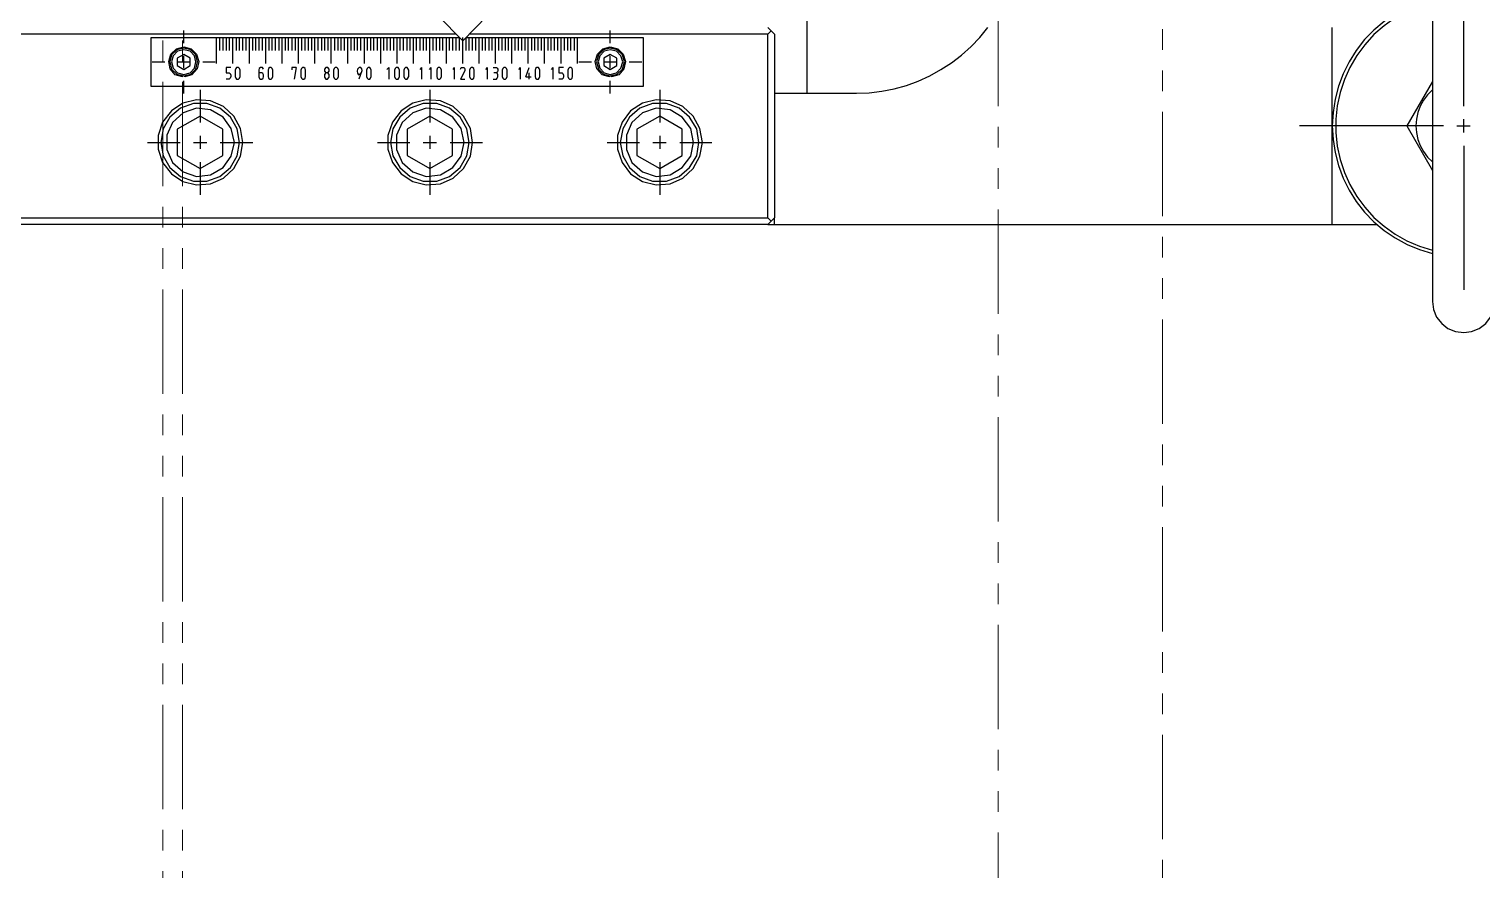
# Model space of a CAD drawing. Header units: millimetres. Extents: x -211 to 45495, y 24 to 52952.
# Drawn here: x 9491.7 to 9934.4, y 40118.7 to 40375.1 of the extents above; entities that cross this region are included whole.
import ezdxf

# ---------------------------------------------------------------- set-up
doc = ezdxf.new("R2010")
doc.units = ezdxf.units.MM
doc.linetypes.add('PHANTOM', pattern=[63.3, 31.8, -6.3, 6.3, -6.3, 6.3, -6.3])
doc.layers.add('Layer2', color=7, linetype='Continuous')

# ---------------------------------------------------------------- blocks, each defined once
blk = doc.blocks.new('BLKF1721')
at = {"layer": 'Layer2', "color": 7, "linetype": 'Continuous', "lineweight": 25}
for p, q in [((9778.72, 40369.76), (9781.39, 40372.51)), ((9772.78, 40364.76), (9775.79, 40367.09)), ((9775.79, 40367.09), (9778.72, 40369.76)), ((9766.15, 40360.8), (9769.51, 40362.69)), ((9769.51, 40362.69), (9772.78, 40364.76)), ((9755.3, 40356.84), (9759, 40357.87)), ((9759, 40357.87), (9762.62, 40359.16)), ((9762.62, 40359.16), (9766.15, 40360.8)), ((9743.76, 40355.55), (9747.63, 40355.63)), ((9747.63, 40355.63), (9751.51, 40356.15)), ((9751.51, 40356.15), (9755.3, 40356.84))]:
    blk.add_line(p, q, dxfattribs=at)
blk = doc.blocks.new('BLKF1935')
at = {"layer": 'Layer2', "color": 7, "linetype": 'Continuous', "lineweight": 25}
for p, q in [((9919.26, 40384.39), (9915.38, 40383.19)), ((9911.59, 40381.64), (9907.98, 40379.66)), ((9915.38, 40383.19), (9911.59, 40381.64)), ((9904.62, 40377.33), (9901.43, 40374.75)), ((9907.98, 40379.66), (9904.62, 40377.33)), ((9898.59, 40371.82), (9896.09, 40368.55)), ((9901.43, 40374.75), (9898.59, 40371.82)), ((9896.09, 40368.55), (9893.94, 40365.1)), ((9893.94, 40365.1), (9892.13, 40361.4)), ((9892.13, 40361.4), (9890.67, 40357.61)), ((9889.63, 40353.65), (9889.03, 40349.6)), ((9890.67, 40357.61), (9889.63, 40353.65)), ((9889.03, 40349.6), (9888.77, 40345.56)), ((9888.77, 40345.56), (9889.03, 40341.42)), ((9889.03, 40341.42), (9889.63, 40337.38)), ((9889.63, 40337.38), (9890.67, 40333.41)), ((9890.67, 40333.41), (9892.13, 40329.63)), ((9892.13, 40329.63), (9893.94, 40325.92)), ((9893.94, 40325.92), (9896.09, 40322.48)), ((9896.09, 40322.48), (9898.59, 40319.21)), ((9898.59, 40319.21), (9901.43, 40316.28)), ((9901.43, 40316.28), (9904.62, 40313.69)), ((9904.62, 40313.69), (9907.98, 40311.37)), ((9907.98, 40311.37), (9911.59, 40309.39)), ((9911.59, 40309.39), (9915.38, 40307.84))]:
    blk.add_line(p, q, dxfattribs=at)
blk = doc.blocks.new('BLKF1937')
at = {"layer": 'Layer2', "color": 7, "linetype": 'Continuous', "lineweight": 25}
for p, q in [((9911.51, 40380.52), (9907.98, 40378.45)), ((9915.3, 40382.16), (9911.51, 40380.52)), ((9919.26, 40383.36), (9915.3, 40382.16)), ((9904.53, 40376.04), (9901.43, 40373.37)), ((9907.98, 40378.45), (9904.53, 40376.04)), ((9901.43, 40373.37), (9898.68, 40370.27)), ((9896.27, 40367), (9894.11, 40363.38)), ((9898.68, 40370.27), (9896.27, 40367)), ((9894.11, 40363.38), (9892.48, 40359.68)), ((9892.48, 40359.68), (9891.18, 40355.72)), ((9891.18, 40355.72), (9890.24, 40351.67)), ((9890.24, 40351.67), (9889.81, 40347.54)), ((9889.81, 40347.54), (9889.81, 40343.49)), ((9889.81, 40343.49), (9890.24, 40339.36)), ((9890.24, 40339.36), (9891.18, 40335.31)), ((9891.18, 40335.31), (9892.48, 40331.35)), ((9892.48, 40331.35), (9894.11, 40327.65)), ((9894.11, 40327.65), (9896.27, 40324.03)), ((9896.27, 40324.03), (9898.68, 40320.76)), ((9898.68, 40320.76), (9901.43, 40317.66)), ((9901.43, 40317.66), (9904.53, 40314.99)), ((9904.53, 40314.99), (9907.98, 40312.58)), ((9907.98, 40312.58), (9911.51, 40310.51)), ((9911.51, 40310.51), (9915.3, 40308.87))]:
    blk.add_line(p, q, dxfattribs=at)
blk = doc.blocks.new('BLKF1940')
at = {"layer": 'Layer2', "color": 7, "linetype": 'Continuous', "lineweight": 25}
for p, q in [((9916.59, 40353.39), (9915.56, 40351.5)), ((9917.79, 40355.03), (9916.59, 40353.39)), ((9919.26, 40356.49), (9917.79, 40355.03)), ((9914.87, 40349.6), (9914.44, 40347.54)), ((9915.56, 40351.5), (9914.87, 40349.6)), ((9914.44, 40347.54), (9914.26, 40345.56)), ((9914.26, 40345.56), (9914.44, 40343.49)), ((9914.44, 40343.49), (9914.87, 40341.42)), ((9914.87, 40341.42), (9915.56, 40339.53)), ((9915.56, 40339.53), (9916.59, 40337.72)), ((9916.59, 40337.72), (9917.79, 40336))]:
    blk.add_line(p, q, dxfattribs=at)
blk = doc.blocks.new('BLKF1941')
at = {"layer": 'Layer2', "color": 7, "linetype": 'Continuous', "lineweight": 25}
for p, q in [((9919.26, 40291.99), (9919.6, 40289.58)), ((9919.6, 40289.58), (9920.55, 40287.26)), ((9920.55, 40287.26), (9922.1, 40285.28)), ((9935.53, 40285.28), (9937, 40287.26)), ((9937, 40287.26), (9937.94, 40289.58)), ((9922.1, 40285.28), (9923.99, 40283.81)), ((9923.99, 40283.81), (9926.32, 40282.87)), ((9926.32, 40282.87), (9928.82, 40282.52)), ((9928.82, 40282.52), (9931.23, 40282.87)), ((9931.23, 40282.87), (9933.55, 40283.81)), ((9933.55, 40283.81), (9935.53, 40285.28))]:
    blk.add_line(p, q, dxfattribs=at)
blk = doc.blocks.new('BLKF2039')
at = {"layer": 'Layer2', "color": 7, "linetype": 'Continuous', "lineweight": 25}
for p, q in [((9678.57, 40349.52), (9675.38, 40346.59)), ((9682.7, 40350.9), (9678.57, 40349.52)), ((9687.01, 40350.38), (9682.7, 40350.9)), ((9690.71, 40348.23), (9687.01, 40350.38)), ((9675.38, 40346.59), (9673.66, 40342.72)), ((9693.29, 40344.78), (9690.71, 40348.23)), ((9694.16, 40340.48), (9693.29, 40344.78)), ((9673.66, 40342.72), (9673.66, 40338.32)), ((9673.66, 40338.32), (9675.38, 40334.36)), ((9690.71, 40332.81), (9693.29, 40336.26)), ((9675.38, 40334.36), (9678.57, 40331.52)), ((9678.57, 40331.52), (9682.7, 40330.14)), ((9687.01, 40330.66), (9690.71, 40332.81)), ((9682.7, 40330.14), (9687.01, 40330.66))]:
    blk.add_line(p, q, dxfattribs=at)
blk = doc.blocks.new('BLKF2040')
at = {"layer": 'Layer2', "color": 7, "linetype": 'Continuous', "lineweight": 25}
for p, q in [((9683.82, 40348.48), (9676.85, 40344.52)), ((9676.85, 40344.52), (9676.85, 40336.52)), ((9690.71, 40336.52), (9690.71, 40344.52)), ((9676.85, 40336.52), (9683.82, 40332.55)), ((9683.82, 40332.55), (9690.71, 40336.52))]:
    blk.add_line(p, q, dxfattribs=at)
blk = doc.blocks.new('BLKF2041')
at = {"layer": 'Layer2', "color": 7, "linetype": 'Continuous', "lineweight": 25}
for p, q in [((9677.79, 40350.9), (9674.61, 40348.23)), ((9681.67, 40352.36), (9677.79, 40350.9)), ((9685.89, 40352.36), (9681.67, 40352.36)), ((9689.76, 40350.9), (9685.89, 40352.36)), ((9692.95, 40348.23), (9689.76, 40350.9)), ((9672.54, 40344.61), (9671.77, 40340.48)), ((9674.61, 40348.23), (9672.54, 40344.61)), ((9695.1, 40344.61), (9692.95, 40348.23)), ((9695.79, 40340.48), (9695.1, 40344.61)), ((9671.77, 40340.48), (9672.54, 40336.43)), ((9672.54, 40336.43), (9674.61, 40332.81)), ((9692.95, 40332.81), (9695.1, 40336.43)), ((9674.61, 40332.81), (9677.79, 40330.14)), ((9689.76, 40330.14), (9692.95, 40332.81)), ((9677.79, 40330.14), (9681.67, 40328.68)), ((9681.67, 40328.68), (9685.89, 40328.68)), ((9685.89, 40328.68), (9689.76, 40330.14))]:
    blk.add_line(p, q, dxfattribs=at)
blk = doc.blocks.new('BLKF2042')
at = {"layer": 'Layer2', "color": 7, "linetype": 'Continuous', "lineweight": 25}
for p, q in [((9608.56, 40349.52), (9605.37, 40346.59)), ((9612.69, 40350.9), (9608.56, 40349.52)), ((9617, 40350.38), (9612.69, 40350.9)), ((9620.79, 40348.23), (9617, 40350.38)), ((9605.37, 40346.59), (9603.65, 40342.72)), ((9623.28, 40344.78), (9620.79, 40348.23)), ((9624.23, 40340.48), (9623.28, 40344.78)), ((9603.65, 40342.72), (9603.65, 40338.32)), ((9603.65, 40338.32), (9605.37, 40334.36)), ((9620.79, 40332.81), (9623.28, 40336.26)), ((9605.37, 40334.36), (9608.56, 40331.52)), ((9608.56, 40331.52), (9612.69, 40330.14)), ((9617, 40330.66), (9620.79, 40332.81)), ((9612.69, 40330.14), (9617, 40330.66))]:
    blk.add_line(p, q, dxfattribs=at)
blk = doc.blocks.new('BLKF2043')
at = {"layer": 'Layer2', "color": 7, "linetype": 'Continuous', "lineweight": 25}
for p, q in [((9613.81, 40348.48), (9606.84, 40344.52)), ((9606.84, 40344.52), (9606.84, 40336.52)), ((9620.7, 40336.52), (9620.7, 40344.52)), ((9606.84, 40336.52), (9613.81, 40332.55)), ((9613.81, 40332.55), (9620.7, 40336.52))]:
    blk.add_line(p, q, dxfattribs=at)
blk = doc.blocks.new('BLKF2044')
at = {"layer": 'Layer2', "color": 7, "linetype": 'Continuous', "lineweight": 25}
for p, q in [((9607.78, 40350.9), (9604.6, 40348.23)), ((9611.74, 40352.36), (9607.78, 40350.9)), ((9615.88, 40352.36), (9611.74, 40352.36)), ((9619.75, 40350.9), (9615.88, 40352.36)), ((9623.03, 40348.23), (9619.75, 40350.9)), ((9602.53, 40344.61), (9601.76, 40340.48)), ((9604.6, 40348.23), (9602.53, 40344.61)), ((9625.09, 40344.61), (9623.03, 40348.23)), ((9625.78, 40340.48), (9625.09, 40344.61)), ((9601.76, 40340.48), (9602.53, 40336.43)), ((9602.53, 40336.43), (9604.6, 40332.81)), ((9623.03, 40332.81), (9625.09, 40336.43)), ((9604.6, 40332.81), (9607.78, 40330.14)), ((9619.75, 40330.14), (9623.03, 40332.81)), ((9607.78, 40330.14), (9611.74, 40328.68)), ((9611.74, 40328.68), (9615.88, 40328.68)), ((9615.88, 40328.68), (9619.75, 40330.14))]:
    blk.add_line(p, q, dxfattribs=at)
blk = doc.blocks.new('BLKF2047')
at = {"layer": 'Layer2', "color": 7, "linetype": 'Continuous', "lineweight": 25}
for p, q in [((9538.63, 40349.52), (9535.36, 40346.59)), ((9542.68, 40350.9), (9538.63, 40349.52)), ((9546.99, 40350.38), (9542.68, 40350.9)), ((9550.78, 40348.23), (9546.99, 40350.38)), ((9535.36, 40346.59), (9533.64, 40342.72)), ((9553.27, 40344.78), (9550.78, 40348.23)), ((9554.22, 40340.48), (9553.27, 40344.78)), ((9533.64, 40342.72), (9533.64, 40338.32)), ((9533.64, 40338.32), (9535.36, 40334.36)), ((9550.78, 40332.81), (9553.27, 40336.26)), ((9535.36, 40334.36), (9538.63, 40331.52)), ((9538.63, 40331.52), (9542.68, 40330.14)), ((9546.99, 40330.66), (9550.78, 40332.81)), ((9542.68, 40330.14), (9546.99, 40330.66))]:
    blk.add_line(p, q, dxfattribs=at)
blk = doc.blocks.new('BLKF2048')
at = {"layer": 'Layer2', "color": 7, "linetype": 'Continuous', "lineweight": 25}
for p, q in [((9536.83, 40344.52), (9536.83, 40336.52)), ((9536.83, 40336.52), (9543.8, 40332.55)), ((9543.8, 40332.55), (9550.69, 40336.52))]:
    blk.add_line(p, q, dxfattribs=at)
blk = doc.blocks.new('BLKF2049')
at = {"layer": 'Layer2', "color": 7, "linetype": 'Continuous', "lineweight": 25}
for p, q in [((9537.77, 40350.9), (9534.59, 40348.23)), ((9541.73, 40352.36), (9537.77, 40350.9)), ((9545.87, 40352.36), (9541.73, 40352.36)), ((9549.83, 40350.9), (9545.87, 40352.36)), ((9553.01, 40348.23), (9549.83, 40350.9)), ((9532.52, 40344.61), (9531.83, 40340.48)), ((9534.59, 40348.23), (9532.52, 40344.61)), ((9555.08, 40344.61), (9553.01, 40348.23)), ((9555.77, 40340.48), (9555.08, 40344.61)), ((9531.83, 40340.48), (9532.52, 40336.43)), ((9532.52, 40336.43), (9534.59, 40332.81)), ((9553.01, 40332.81), (9555.08, 40336.43)), ((9534.59, 40332.81), (9537.77, 40330.14)), ((9549.83, 40330.14), (9553.01, 40332.81)), ((9537.77, 40330.14), (9541.73, 40328.68)), ((9541.73, 40328.68), (9545.87, 40328.68)), ((9545.87, 40328.68), (9549.83, 40330.14))]:
    blk.add_line(p, q, dxfattribs=at)
blk = doc.blocks.new('BLKF2124')
at = {"layer": 'Layer2', "color": 7, "linetype": 'Continuous', "lineweight": 25}
for p, q in [((9665.57, 40366.91), (9665.05, 40365.02)), ((9666.94, 40368.29), (9665.57, 40366.91)), ((9668.75, 40368.72), (9666.94, 40368.29)), ((9670.65, 40368.29), (9668.75, 40368.72)), ((9672.02, 40366.91), (9670.65, 40368.29)), ((9672.54, 40365.02), (9672.02, 40366.91)), ((9665.05, 40365.02), (9665.57, 40363.12)), ((9665.57, 40363.12), (9666.94, 40361.75)), ((9670.65, 40361.75), (9672.02, 40363.12)), ((9666.94, 40361.75), (9668.75, 40361.23)), ((9668.75, 40361.23), (9670.65, 40361.75))]:
    blk.add_line(p, q, dxfattribs=at)
blk = doc.blocks.new('BLKF2125')
at = {"layer": 'Layer2', "color": 7, "linetype": 'Continuous', "lineweight": 25}
for p, q in [((9665.14, 40367.17), (9664.53, 40365.02)), ((9666.69, 40368.72), (9665.14, 40367.17)), ((9668.75, 40369.24), (9666.69, 40368.72)), ((9670.9, 40368.72), (9668.75, 40369.24)), ((9672.45, 40367.17), (9670.9, 40368.72)), ((9673.06, 40365.02), (9672.45, 40367.17)), ((9664.53, 40365.02), (9665.14, 40362.87)), ((9665.14, 40362.87), (9666.69, 40361.32)), ((9670.9, 40361.32), (9672.45, 40362.87)), ((9666.69, 40361.32), (9668.75, 40360.8)), ((9668.75, 40360.8), (9670.9, 40361.32))]:
    blk.add_line(p, q, dxfattribs=at)
blk = doc.blocks.new('BLKF2126')
at = {"layer": 'Layer2', "color": 7, "linetype": 'Continuous', "lineweight": 25}
for p, q in [((9535.1, 40367.17), (9534.59, 40365.02)), ((9536.65, 40368.72), (9535.1, 40367.17)), ((9538.81, 40369.24), (9536.65, 40368.72)), ((9540.96, 40368.72), (9538.81, 40369.24)), ((9542.51, 40367.17), (9540.96, 40368.72)), ((9543.03, 40365.02), (9542.51, 40367.17)), ((9534.59, 40365.02), (9535.1, 40362.87)), ((9535.1, 40362.87), (9536.65, 40361.32)), ((9540.96, 40361.32), (9542.51, 40362.87)), ((9536.65, 40361.32), (9538.81, 40360.8)), ((9538.81, 40360.8), (9540.96, 40361.32))]:
    blk.add_line(p, q, dxfattribs=at)
blk = doc.blocks.new('BLKF2127')
at = {"layer": 'Layer2', "color": 7, "linetype": 'Continuous', "lineweight": 25}
for p, q in [((9535.53, 40366.91), (9535.02, 40365.02)), ((9536.91, 40368.29), (9535.53, 40366.91)), ((9538.81, 40368.72), (9536.91, 40368.29)), ((9540.7, 40368.29), (9538.81, 40368.72)), ((9542.08, 40366.91), (9540.7, 40368.29)), ((9542.51, 40365.02), (9542.08, 40366.91)), ((9535.02, 40365.02), (9535.53, 40363.12)), ((9535.53, 40363.12), (9536.91, 40361.75)), ((9540.7, 40361.75), (9542.08, 40363.12)), ((9536.91, 40361.75), (9538.81, 40361.23)), ((9538.81, 40361.23), (9540.7, 40361.75))]:
    blk.add_line(p, q, dxfattribs=at)
blk = doc.blocks.new('BLKF2289')
at = {"layer": 'Layer2', "color": 7, "linetype": 'Continuous', "lineweight": 25}
for p, q in [((9534.24, 40365.19), (9534.84, 40367.43)), ((9534.84, 40367.43), (9536.57, 40369.07)), ((9536.57, 40369.07), (9538.81, 40369.58)), ((9538.81, 40369.58), (9541.04, 40369.07)), ((9541.04, 40369.07), (9542.68, 40367.43)), ((9542.68, 40367.43), (9543.37, 40365.19)), ((9534.67, 40362.95), (9534.24, 40365.19)), ((9536.22, 40361.14), (9534.67, 40362.95)), ((9542.85, 40362.95), (9541.3, 40361.14)), ((9543.37, 40365.19), (9542.85, 40362.95)), ((9538.46, 40360.45), (9536.22, 40361.14))]:
    blk.add_line(p, q, dxfattribs=at)
blk = doc.blocks.new('BLKF2290')
at = {"layer": 'Layer2', "color": 7, "linetype": 'Continuous', "lineweight": 25}
for p, q in [((9664.19, 40365.19), (9664.88, 40367.43)), ((9664.88, 40367.43), (9666.51, 40369.07)), ((9666.51, 40369.07), (9668.75, 40369.58)), ((9668.75, 40369.58), (9671.08, 40369.07)), ((9671.08, 40369.07), (9672.71, 40367.43)), ((9672.71, 40367.43), (9673.4, 40365.19)), ((9664.7, 40362.95), (9664.19, 40365.19)), ((9666.25, 40361.14), (9664.7, 40362.95)), ((9672.89, 40362.95), (9671.34, 40361.14)), ((9673.4, 40365.19), (9672.89, 40362.95)), ((9668.49, 40360.45), (9666.25, 40361.14))]:
    blk.add_line(p, q, dxfattribs=at)
blk = doc.blocks.new('BLKF2306')
at = {"layer": 'Layer2', "color": 7, "linetype": 'Continuous', "lineweight": 25}
for p, q in [((9542.68, 40353.48), (9538.55, 40352.45)), ((9546.99, 40353.13), (9542.68, 40353.48)), ((9535.02, 40350.12), (9532.35, 40346.68)), ((9538.55, 40352.45), (9535.02, 40350.12)), ((9550.95, 40351.41), (9546.99, 40353.13)), ((9554.05, 40348.48), (9550.95, 40351.41)), ((9532.35, 40346.68), (9530.97, 40342.63)), ((9556.11, 40344.7), (9554.05, 40348.48)), ((9556.8, 40340.48), (9556.11, 40344.7)), ((9530.97, 40342.63), (9530.97, 40338.41)), ((9530.97, 40338.41), (9532.35, 40334.36)), ((9554.05, 40332.55), (9556.11, 40336.26)), ((9532.35, 40334.36), (9535.02, 40330.92)), ((9550.95, 40329.63), (9554.05, 40332.55)), ((9535.02, 40330.92), (9538.55, 40328.59)), ((9538.55, 40328.59), (9542.68, 40327.56)), ((9542.68, 40327.56), (9546.99, 40327.9)), ((9546.99, 40327.9), (9550.95, 40329.63))]:
    blk.add_line(p, q, dxfattribs=at)
blk = doc.blocks.new('BLKF2307')
at = {"layer": 'Layer2', "color": 7, "linetype": 'Continuous', "lineweight": 25}
for p, q in [((9612.69, 40353.48), (9608.56, 40352.45)), ((9617, 40353.13), (9612.69, 40353.48)), ((9605.03, 40350.12), (9602.36, 40346.68)), ((9608.56, 40352.45), (9605.03, 40350.12)), ((9620.87, 40351.41), (9617, 40353.13)), ((9624.06, 40348.48), (9620.87, 40351.41)), ((9602.36, 40346.68), (9600.98, 40342.63)), ((9626.13, 40344.7), (9624.06, 40348.48)), ((9626.81, 40340.48), (9626.13, 40344.7)), ((9600.98, 40342.63), (9600.98, 40338.41)), ((9600.98, 40338.41), (9602.36, 40334.36)), ((9624.06, 40332.55), (9626.13, 40336.26)), ((9602.36, 40334.36), (9605.03, 40330.92)), ((9620.87, 40329.63), (9624.06, 40332.55)), ((9605.03, 40330.92), (9608.56, 40328.59)), ((9608.56, 40328.59), (9612.69, 40327.56)), ((9612.69, 40327.56), (9617, 40327.9)), ((9617, 40327.9), (9620.87, 40329.63))]:
    blk.add_line(p, q, dxfattribs=at)
blk = doc.blocks.new('BLKF2308')
at = {"layer": 'Layer2', "color": 7, "linetype": 'Continuous', "lineweight": 25}
for p, q in [((9682.7, 40353.48), (9678.57, 40352.45)), ((9687.01, 40353.13), (9682.7, 40353.48)), ((9674.95, 40350.12), (9672.37, 40346.68)), ((9678.57, 40352.45), (9674.95, 40350.12)), ((9690.88, 40351.41), (9687.01, 40353.13)), ((9694.07, 40348.48), (9690.88, 40351.41)), ((9672.37, 40346.68), (9670.99, 40342.63)), ((9696.05, 40344.7), (9694.07, 40348.48)), ((9696.83, 40340.48), (9696.05, 40344.7)), ((9670.99, 40342.63), (9670.99, 40338.41)), ((9670.99, 40338.41), (9672.37, 40334.36)), ((9694.07, 40332.55), (9696.05, 40336.26)), ((9672.37, 40334.36), (9674.95, 40330.92)), ((9690.88, 40329.63), (9694.07, 40332.55)), ((9674.95, 40330.92), (9678.57, 40328.59)), ((9678.57, 40328.59), (9682.7, 40327.56)), ((9682.7, 40327.56), (9687.01, 40327.9)), ((9687.01, 40327.9), (9690.88, 40329.63))]:
    blk.add_line(p, q, dxfattribs=at)
blk = doc.blocks.new('BLKF2332')
at = {"layer": 'Layer2', "color": 7, "linetype": 'Continuous', "lineweight": 25}
for p, q in [((9591.77, 40362.87), (9591.68, 40362.26)), ((9591.68, 40362.26), (9591.77, 40361.57)), ((9592.2, 40363.3), (9591.77, 40362.87)), ((9592.8, 40363.3), (9592.2, 40363.3)), ((9592.28, 40359.85), (9593.14, 40362.44)), ((9593.06, 40362.95), (9592.8, 40363.3)), ((9593.14, 40362.44), (9593.06, 40362.95)), ((9591.77, 40361.57), (9592.02, 40361.14)), ((9592.02, 40361.14), (9592.54, 40361.32))]:
    blk.add_line(p, q, dxfattribs=at)
blk = doc.blocks.new('BLKF2333')
at = {"layer": 'Layer2', "color": 7, "linetype": 'Continuous', "lineweight": 25}
for p, q in [((9594.69, 40363.04), (9594.44, 40362.52)), ((9594.44, 40362.52), (9594.44, 40360.63)), ((9594.95, 40363.3), (9594.69, 40363.04)), ((9595.47, 40363.3), (9594.95, 40363.3)), ((9595.9, 40362.52), (9595.73, 40363.04)), ((9595.9, 40360.63), (9595.9, 40362.52)), ((9594.44, 40360.63), (9594.69, 40360.11)), ((9594.69, 40360.11), (9594.95, 40359.77)), ((9594.95, 40359.77), (9595.47, 40359.77)), ((9595.47, 40359.77), (9595.73, 40360.11)), ((9595.73, 40360.11), (9595.9, 40360.63))]:
    blk.add_line(p, q, dxfattribs=at)
blk = doc.blocks.new('BLKF2334')
at = {"layer": 'Layer2', "color": 7, "linetype": 'Continuous', "lineweight": 25}
for p, q in [((9574.63, 40363.04), (9574.46, 40362.52)), ((9574.46, 40362.52), (9574.46, 40360.63)), ((9574.97, 40363.3), (9574.63, 40363.04)), ((9575.4, 40363.3), (9574.97, 40363.3)), ((9575.92, 40362.52), (9575.75, 40363.04)), ((9575.92, 40360.63), (9575.92, 40362.52)), ((9574.46, 40360.63), (9574.63, 40360.11)), ((9574.63, 40360.11), (9574.97, 40359.77)), ((9574.97, 40359.77), (9575.4, 40359.77)), ((9575.4, 40359.77), (9575.75, 40360.11)), ((9575.75, 40360.11), (9575.92, 40360.63))]:
    blk.add_line(p, q, dxfattribs=at)
blk = doc.blocks.new('BLKF2335')
at = {"layer": 'Layer2', "color": 7, "linetype": 'Continuous', "lineweight": 25}
for p, q in [((9603.22, 40363.04), (9603.05, 40362.52)), ((9603.05, 40362.52), (9603.05, 40360.63)), ((9603.56, 40363.3), (9603.22, 40363.04)), ((9604.08, 40363.3), (9603.56, 40363.3)), ((9604.51, 40362.52), (9604.34, 40363.04)), ((9604.51, 40360.63), (9604.51, 40362.52)), ((9603.05, 40360.63), (9603.22, 40360.11)), ((9603.22, 40360.11), (9603.56, 40359.77)), ((9603.56, 40359.77), (9604.08, 40359.77)), ((9604.08, 40359.77), (9604.34, 40360.11)), ((9604.34, 40360.11), (9604.51, 40360.63))]:
    blk.add_line(p, q, dxfattribs=at)
blk = doc.blocks.new('BLKF2336')
at = {"layer": 'Layer2', "color": 7, "linetype": 'Continuous', "lineweight": 25}
for p, q in [((9606.06, 40363.04), (9605.89, 40362.52)), ((9605.89, 40362.52), (9605.89, 40360.63)), ((9606.32, 40363.3), (9606.06, 40363.04)), ((9606.84, 40363.3), (9606.32, 40363.3)), ((9607.35, 40362.52), (9607.09, 40363.04)), ((9607.35, 40360.63), (9607.35, 40362.52)), ((9605.89, 40360.63), (9606.06, 40360.11)), ((9606.06, 40360.11), (9606.32, 40359.77)), ((9606.32, 40359.77), (9606.84, 40359.77)), ((9606.84, 40359.77), (9607.09, 40360.11)), ((9607.09, 40360.11), (9607.35, 40360.63))]:
    blk.add_line(p, q, dxfattribs=at)
blk = doc.blocks.new('BLKF2337')
at = {"layer": 'Layer2', "color": 7, "linetype": 'Continuous', "lineweight": 25}
for p, q in [((9616.05, 40363.04), (9615.88, 40362.52)), ((9615.88, 40362.52), (9615.88, 40360.63)), ((9616.31, 40363.3), (9616.05, 40363.04)), ((9616.83, 40363.3), (9616.31, 40363.3)), ((9617.34, 40362.52), (9617.17, 40363.04)), ((9617.34, 40360.63), (9617.34, 40362.52)), ((9615.88, 40360.63), (9616.05, 40360.11)), ((9616.05, 40360.11), (9616.31, 40359.77)), ((9616.31, 40359.77), (9616.83, 40359.77)), ((9616.83, 40359.77), (9617.17, 40360.11)), ((9617.17, 40360.11), (9617.34, 40360.63))]:
    blk.add_line(p, q, dxfattribs=at)
blk = doc.blocks.new('BLKF2338')
at = {"layer": 'Layer2', "color": 7, "linetype": 'Continuous', "lineweight": 25}
for p, q in [((9623.11, 40362.87), (9623.2, 40363.04)), ((9624.49, 40362.35), (9623.11, 40359.77)), ((9623.2, 40363.04), (9623.37, 40363.3)), ((9623.37, 40363.3), (9624.23, 40363.3)), ((9624.23, 40363.3), (9624.49, 40362.95)), ((9624.49, 40362.95), (9624.49, 40362.87)), ((9624.49, 40362.87), (9624.49, 40362.52)), ((9624.49, 40362.52), (9624.49, 40362.35))]:
    blk.add_line(p, q, dxfattribs=at)
blk = doc.blocks.new('BLKF2339')
at = {"layer": 'Layer2', "color": 7, "linetype": 'Continuous', "lineweight": 25}
for p, q in [((9626.04, 40363.04), (9625.87, 40362.52)), ((9625.87, 40362.52), (9625.87, 40360.63)), ((9626.38, 40363.3), (9626.04, 40363.04)), ((9626.81, 40363.3), (9626.38, 40363.3)), ((9627.33, 40362.52), (9627.16, 40363.04)), ((9627.33, 40360.63), (9627.33, 40362.52)), ((9625.87, 40360.63), (9626.04, 40360.11)), ((9626.04, 40360.11), (9626.38, 40359.77)), ((9626.38, 40359.77), (9626.81, 40359.77)), ((9626.81, 40359.77), (9627.16, 40360.11)), ((9627.16, 40360.11), (9627.33, 40360.63))]:
    blk.add_line(p, q, dxfattribs=at)
blk = doc.blocks.new('BLKF2340')
at = {"layer": 'Layer2', "color": 7, "linetype": 'Continuous', "lineweight": 25}
for p, q in [((9633.1, 40363.3), (9634.13, 40363.3)), ((9634.13, 40363.3), (9634.31, 40363.12)), ((9634.31, 40363.12), (9634.48, 40362.78)), ((9634.48, 40362.35), (9634.39, 40362.09)), ((9634.48, 40362.78), (9634.48, 40362.35)), ((9634.39, 40362.09), (9634.05, 40361.75))]:
    blk.add_line(p, q, dxfattribs=at)
blk = doc.blocks.new('BLKF2341')
at = {"layer": 'Layer2', "color": 7, "linetype": 'Continuous', "lineweight": 25}
for p, q in [((9633.1, 40359.77), (9634.05, 40359.77)), ((9634.05, 40359.77), (9634.31, 40360.11)), ((9634.48, 40361.14), (9634.31, 40361.57)), ((9634.31, 40360.11), (9634.48, 40360.45)), ((9634.48, 40360.45), (9634.48, 40361.14))]:
    blk.add_line(p, q, dxfattribs=at)
blk = doc.blocks.new('BLKF2342')
at = {"layer": 'Layer2', "color": 7, "linetype": 'Continuous', "lineweight": 25}
for p, q in [((9636.03, 40363.04), (9635.86, 40362.52)), ((9635.86, 40362.52), (9635.86, 40360.63)), ((9636.37, 40363.3), (9636.03, 40363.04)), ((9636.8, 40363.3), (9636.37, 40363.3)), ((9637.32, 40362.52), (9637.15, 40363.04)), ((9637.32, 40360.63), (9637.32, 40362.52)), ((9635.86, 40360.63), (9636.03, 40360.11)), ((9636.03, 40360.11), (9636.37, 40359.77)), ((9636.37, 40359.77), (9636.8, 40359.77)), ((9636.8, 40359.77), (9637.15, 40360.11)), ((9637.15, 40360.11), (9637.32, 40360.63))]:
    blk.add_line(p, q, dxfattribs=at)
blk = doc.blocks.new('BLKF2343')
at = {"layer": 'Layer2', "color": 7, "linetype": 'Continuous', "lineweight": 25}
for p, q in [((9646.02, 40363.04), (9645.85, 40362.52)), ((9645.85, 40362.52), (9645.85, 40360.63)), ((9646.36, 40363.3), (9646.02, 40363.04)), ((9646.88, 40363.3), (9646.36, 40363.3)), ((9647.31, 40362.52), (9647.14, 40363.04)), ((9647.31, 40360.63), (9647.31, 40362.52)), ((9645.85, 40360.63), (9646.02, 40360.11)), ((9646.02, 40360.11), (9646.36, 40359.77)), ((9646.36, 40359.77), (9646.88, 40359.77)), ((9646.88, 40359.77), (9647.14, 40360.11)), ((9647.14, 40360.11), (9647.31, 40360.63))]:
    blk.add_line(p, q, dxfattribs=at)
blk = doc.blocks.new('BLKF2344')
at = {"layer": 'Layer2', "color": 7, "linetype": 'Continuous', "lineweight": 25}
for p, q in [((9582.04, 40363.3), (9581.69, 40362.87)), ((9581.69, 40362.87), (9581.69, 40362.18)), ((9581.69, 40362.18), (9582.12, 40361.75)), ((9582.72, 40363.3), (9582.04, 40363.3)), ((9582.72, 40361.75), (9583.15, 40362.18)), ((9583.15, 40362.18), (9583.15, 40362.87)), ((9582.12, 40361.75), (9581.69, 40361.23)), ((9581.69, 40361.23), (9581.69, 40360.37)), ((9581.69, 40360.37), (9582.04, 40359.77)), ((9582.04, 40359.77), (9582.64, 40359.77)), ((9582.64, 40359.77), (9583.15, 40360.37)), ((9583.15, 40361.23), (9582.72, 40361.75)), ((9583.15, 40360.37), (9583.15, 40361.23))]:
    blk.add_line(p, q, dxfattribs=at)
blk = doc.blocks.new('BLKF2345')
at = {"layer": 'Layer2', "color": 7, "linetype": 'Continuous', "lineweight": 25}
for p, q in [((9584.62, 40363.04), (9584.45, 40362.52)), ((9584.45, 40362.52), (9584.45, 40360.63)), ((9584.96, 40363.3), (9584.62, 40363.04)), ((9585.48, 40363.3), (9584.96, 40363.3)), ((9585.91, 40362.52), (9585.74, 40363.04)), ((9585.91, 40360.63), (9585.91, 40362.52)), ((9584.45, 40360.63), (9584.62, 40360.11)), ((9584.62, 40360.11), (9584.96, 40359.77)), ((9584.96, 40359.77), (9585.48, 40359.77)), ((9585.48, 40359.77), (9585.74, 40360.11)), ((9585.74, 40360.11), (9585.91, 40360.63))]:
    blk.add_line(p, q, dxfattribs=at)
blk = doc.blocks.new('BLKF2346')
at = {"layer": 'Layer2', "color": 7, "linetype": 'Continuous', "lineweight": 25}
for p, q in [((9561.8, 40363.04), (9561.71, 40362.61)), ((9561.71, 40362.61), (9561.71, 40360.45)), ((9562.14, 40363.3), (9561.8, 40363.04)), ((9562.83, 40363.3), (9562.14, 40363.3)), ((9563.09, 40362.87), (9562.83, 40363.3)), ((9561.71, 40360.45), (9561.88, 40359.94)), ((9561.88, 40359.94), (9562.23, 40359.77)), ((9562.23, 40359.77), (9562.57, 40359.77)), ((9562.92, 40361.49), (9562.57, 40361.66)), ((9562.57, 40359.77), (9563, 40360.11)), ((9563.09, 40361.06), (9562.92, 40361.49)), ((9563, 40360.11), (9563.09, 40360.45)), ((9563.09, 40360.45), (9563.09, 40361.06))]:
    blk.add_line(p, q, dxfattribs=at)
blk = doc.blocks.new('BLKF2347')
at = {"layer": 'Layer2', "color": 7, "linetype": 'Continuous', "lineweight": 25}
for p, q in [((9564.64, 40363.04), (9564.47, 40362.52)), ((9564.47, 40362.52), (9564.47, 40360.63)), ((9564.98, 40363.3), (9564.64, 40363.04)), ((9565.42, 40363.3), (9564.98, 40363.3)), ((9565.93, 40362.52), (9565.76, 40363.04)), ((9565.93, 40360.63), (9565.93, 40362.52)), ((9564.47, 40360.63), (9564.64, 40360.11)), ((9564.64, 40360.11), (9564.98, 40359.77)), ((9564.98, 40359.77), (9565.42, 40359.77)), ((9565.42, 40359.77), (9565.76, 40360.11)), ((9565.76, 40360.11), (9565.93, 40360.63))]:
    blk.add_line(p, q, dxfattribs=at)
blk = doc.blocks.new('BLKF2348')
at = {"layer": 'Layer2', "color": 7, "linetype": 'Continuous', "lineweight": 25}
for p, q in [((9553.1, 40363.3), (9551.72, 40363.3)), ((9551.72, 40363.3), (9551.72, 40361.66)), ((9551.72, 40361.66), (9552.67, 40361.66)), ((9552.67, 40361.66), (9552.93, 40361.49)), ((9552.93, 40360.11), (9552.67, 40359.77)), ((9552.93, 40361.49), (9553.1, 40360.97)), ((9553.1, 40360.54), (9552.93, 40360.11)), ((9553.1, 40360.97), (9553.1, 40360.54))]:
    blk.add_line(p, q, dxfattribs=at)
blk = doc.blocks.new('BLKF2349')
at = {"layer": 'Layer2', "color": 7, "linetype": 'Continuous', "lineweight": 25}
for p, q in [((9554.65, 40363.04), (9554.48, 40362.52)), ((9554.48, 40362.52), (9554.48, 40360.63)), ((9554.91, 40363.3), (9554.65, 40363.04)), ((9555.43, 40363.3), (9554.91, 40363.3)), ((9555.94, 40362.52), (9555.77, 40363.04)), ((9555.94, 40360.63), (9555.94, 40362.52)), ((9554.48, 40360.63), (9554.65, 40360.11)), ((9554.65, 40360.11), (9554.91, 40359.77)), ((9554.91, 40359.77), (9555.43, 40359.77)), ((9555.43, 40359.77), (9555.77, 40360.11)), ((9555.77, 40360.11), (9555.94, 40360.63))]:
    blk.add_line(p, q, dxfattribs=at)
blk = doc.blocks.new('BLKF2350')
at = {"layer": 'Layer2', "color": 7, "linetype": 'Continuous', "lineweight": 25}
for p, q in [((9654.46, 40363.3), (9653.08, 40363.3)), ((9653.08, 40363.3), (9653.08, 40361.66)), ((9653.08, 40361.66), (9654.11, 40361.66)), ((9654.11, 40361.66), (9654.28, 40361.49)), ((9654.37, 40360.11), (9654.11, 40359.77)), ((9654.28, 40361.49), (9654.46, 40360.97)), ((9654.46, 40360.54), (9654.37, 40360.11)), ((9654.46, 40360.97), (9654.46, 40360.54))]:
    blk.add_line(p, q, dxfattribs=at)
blk = doc.blocks.new('BLKF2351')
at = {"layer": 'Layer2', "color": 7, "linetype": 'Continuous', "lineweight": 25}
for p, q in [((9656.01, 40363.04), (9655.83, 40362.52)), ((9655.83, 40362.52), (9655.83, 40360.63)), ((9656.35, 40363.3), (9656.01, 40363.04)), ((9656.87, 40363.3), (9656.35, 40363.3)), ((9657.3, 40362.52), (9657.13, 40363.04)), ((9657.3, 40360.63), (9657.3, 40362.52)), ((9655.83, 40360.63), (9656.01, 40360.11)), ((9656.01, 40360.11), (9656.35, 40359.77)), ((9656.35, 40359.77), (9656.87, 40359.77)), ((9656.87, 40359.77), (9657.13, 40360.11)), ((9657.13, 40360.11), (9657.3, 40360.63))]:
    blk.add_line(p, q, dxfattribs=at)
blk = doc.blocks.new('BLKF1660')
at = {"layer": 'Layer2', "color": 7, "linetype": 'Continuous', "lineweight": 25}
for p, q in [((9919.26, 40399.03), (9919.26, 40291.99)), ((9728.77, 40355.55), (9728.77, 40395.5)), ((9928.82, 40351.59), (9928.82, 40395.5)), ((9616.31, 40379.06), (9623.8, 40371.48)), ((9623.8, 40371.48), (9631.29, 40379.06)), ((9718.78, 40373.54), (9716.8, 40375.52)), ((9781.39, 40372.51), (9783.8, 40375.52)), ((9888.77, 40315.5), (9888.77, 40375.52)), ((9621.82, 40373.54), (9325.76, 40373.54)), ((9528.82, 40357.53), (9528.82, 40372.51)), ((9528.82, 40372.51), (9622.77, 40372.51)), ((9538.81, 40370.79), (9538.81, 40374.58)), ((9548.79, 40364.5), (9548.79, 40372.51)), ((9548.79, 40364.5), (9548.79, 40372.51)), ((9549.83, 40368.55), (9549.83, 40372.51)), ((9550.78, 40368.55), (9550.78, 40372.51)), ((9551.81, 40368.55), (9551.81, 40372.51)), ((9552.76, 40368.55), (9552.76, 40372.51)), ((9553.79, 40364.5), (9553.79, 40372.51)), ((9553.79, 40364.5), (9553.79, 40372.51)), ((9554.82, 40368.55), (9554.82, 40372.51)), ((9555.77, 40368.55), (9555.77, 40372.51)), ((9556.8, 40368.55), (9556.8, 40372.51)), ((9557.84, 40368.55), (9557.84, 40372.51)), ((9558.78, 40364.5), (9558.78, 40372.51)), ((9558.78, 40364.5), (9558.78, 40372.51)), ((9559.82, 40368.55), (9559.82, 40372.51)), ((9560.76, 40368.55), (9560.76, 40372.51)), ((9561.8, 40368.55), (9561.8, 40372.51)), ((9562.83, 40368.55), (9562.83, 40372.51)), ((9563.78, 40364.5), (9563.78, 40372.51)), ((9563.78, 40364.5), (9563.78, 40372.51)), ((9564.81, 40368.55), (9564.81, 40372.51)), ((9565.76, 40368.55), (9565.76, 40372.51)), ((9566.79, 40368.55), (9566.79, 40372.51)), ((9567.83, 40368.55), (9567.83, 40372.51)), ((9568.77, 40364.5), (9568.77, 40372.51)), ((9568.77, 40364.5), (9568.77, 40372.51)), ((9569.81, 40368.55), (9569.81, 40372.51)), ((9570.75, 40368.55), (9570.75, 40372.51)), ((9571.79, 40368.55), (9571.79, 40372.51)), ((9572.82, 40368.55), (9572.82, 40372.51)), ((9573.77, 40364.5), (9573.77, 40372.51)), ((9573.77, 40364.5), (9573.77, 40372.51)), ((9574.8, 40368.55), (9574.8, 40372.51)), ((9575.83, 40368.55), (9575.83, 40372.51)), ((9576.78, 40368.55), (9576.78, 40372.51)), ((9577.82, 40368.55), (9577.82, 40372.51)), ((9578.76, 40364.5), (9578.76, 40372.51)), ((9578.76, 40364.5), (9578.76, 40372.51)), ((9579.8, 40368.55), (9579.8, 40372.51)), ((9580.83, 40368.55), (9580.83, 40372.51)), ((9581.78, 40368.55), (9581.78, 40372.51)), ((9582.81, 40368.55), (9582.81, 40372.51)), ((9583.76, 40364.5), (9583.76, 40372.51)), ((9583.76, 40364.5), (9583.76, 40372.51)), ((9584.79, 40368.55), (9584.79, 40372.51)), ((9585.82, 40368.55), (9585.82, 40372.51)), ((9586.77, 40368.55), (9586.77, 40372.51)), ((9587.8, 40368.55), (9587.8, 40372.51)), ((9588.75, 40364.5), (9588.75, 40372.51)), ((9588.75, 40364.5), (9588.75, 40372.51)), ((9589.79, 40368.55), (9589.79, 40372.51)), ((9590.82, 40368.55), (9590.82, 40372.51)), ((9591.77, 40368.55), (9591.77, 40372.51)), ((9592.8, 40368.55), (9592.8, 40372.51)), ((9593.83, 40364.5), (9593.83, 40372.51)), ((9594.78, 40368.55), (9594.78, 40372.51)), ((9595.81, 40368.55), (9595.81, 40372.51)), ((9596.76, 40368.55), (9596.76, 40372.51)), ((9597.79, 40368.55), (9597.79, 40372.51)), ((9598.83, 40364.5), (9598.83, 40372.51)), ((9599.77, 40368.55), (9599.77, 40372.51)), ((9600.81, 40368.55), (9600.81, 40372.51)), ((9601.76, 40368.55), (9601.76, 40372.51)), ((9602.79, 40368.55), (9602.79, 40372.51)), ((9603.82, 40364.5), (9603.82, 40372.51)), ((9604.77, 40368.55), (9604.77, 40372.51)), ((9605.8, 40368.55), (9605.8, 40372.51)), ((9606.84, 40368.55), (9606.84, 40372.51)), ((9607.78, 40368.55), (9607.78, 40372.51)), ((9608.82, 40364.5), (9608.82, 40372.51)), ((9609.76, 40368.55), (9609.76, 40372.51)), ((9610.8, 40368.55), (9610.8, 40372.51)), ((9611.83, 40368.55), (9611.83, 40372.51)), ((9612.78, 40368.55), (9612.78, 40372.51)), ((9613.81, 40364.5), (9613.81, 40372.51)), ((9614.76, 40368.55), (9614.76, 40372.51)), ((9615.79, 40368.55), (9615.79, 40372.51)), ((9616.83, 40368.55), (9616.83, 40372.51)), ((9617.77, 40368.55), (9617.77, 40372.51)), ((9618.81, 40364.5), (9618.81, 40372.51)), ((9619.75, 40368.55), (9619.75, 40372.51)), ((9620.79, 40368.55), (9620.79, 40372.51)), ((9621.82, 40368.55), (9621.82, 40372.51)), ((9622.77, 40368.55), (9622.77, 40372.51)), ((9623.8, 40364.5), (9623.8, 40372.51)), ((9624.83, 40372.51), (9678.83, 40372.51)), ((9624.83, 40368.55), (9624.83, 40372.51)), ((9716.8, 40373.54), (9625.78, 40373.54)), ((9625.78, 40368.55), (9625.78, 40372.51)), ((9626.81, 40368.55), (9626.81, 40372.51)), ((9627.76, 40368.55), (9627.76, 40372.51)), ((9628.79, 40364.5), (9628.79, 40372.51)), ((9629.83, 40368.55), (9629.83, 40372.51)), ((9630.78, 40368.55), (9630.78, 40372.51)), ((9631.81, 40368.55), (9631.81, 40372.51)), ((9632.76, 40368.55), (9632.76, 40372.51)), ((9633.79, 40364.5), (9633.79, 40372.51)), ((9634.82, 40368.55), (9634.82, 40372.51)), ((9635.77, 40368.55), (9635.77, 40372.51)), ((9636.8, 40368.55), (9636.8, 40372.51)), ((9637.75, 40368.55), (9637.75, 40372.51)), ((9638.78, 40364.5), (9638.78, 40372.51)), ((9639.82, 40368.55), (9639.82, 40372.51)), ((9640.76, 40368.55), (9640.76, 40372.51)), ((9641.8, 40368.55), (9641.8, 40372.51)), ((9642.83, 40368.55), (9642.83, 40372.51)), ((9643.78, 40364.5), (9643.78, 40372.51)), ((9644.81, 40368.55), (9644.81, 40372.51)), ((9645.76, 40368.55), (9645.76, 40372.51)), ((9646.79, 40368.55), (9646.79, 40372.51)), ((9647.83, 40368.55), (9647.83, 40372.51)), ((9648.77, 40364.5), (9648.77, 40372.51)), ((9649.81, 40368.55), (9649.81, 40372.51)), ((9650.75, 40368.55), (9650.75, 40372.51)), ((9651.79, 40368.55), (9651.79, 40372.51)), ((9652.82, 40368.55), (9652.82, 40372.51)), ((9653.77, 40364.5), (9653.77, 40372.51)), ((9654.8, 40368.55), (9654.8, 40372.51)), ((9655.83, 40368.55), (9655.83, 40372.51)), ((9656.78, 40368.55), (9656.78, 40372.51)), ((9657.82, 40368.55), (9657.82, 40372.51)), ((9658.76, 40364.5), (9658.76, 40372.51)), ((9668.75, 40370.79), (9668.75, 40374.58)), ((9678.83, 40372.51), (9678.83, 40357.53)), ((9716.8, 40373.54), (9717.75, 40374.49)), ((9716.8, 40317.48), (9716.8, 40373.54)), ((9718.78, 40373.54), (9718.78, 40317.48)), ((9538.81, 40367.34), (9536.83, 40366.14)), ((9540.79, 40366.14), (9538.81, 40367.34)), ((9538.81, 40363.12), (9538.81, 40366.91)), ((9668.75, 40367.34), (9666.77, 40366.14)), ((9670.73, 40366.14), (9668.75, 40367.34)), ((9668.75, 40363.12), (9668.75, 40366.91)), ((9529.16, 40365.02), (9533.04, 40365.02)), ((9536.83, 40366.14), (9536.83, 40363.9)), ((9536.83, 40363.9), (9538.81, 40362.69)), ((9536.91, 40365.02), (9540.7, 40365.02)), ((9538.81, 40362.69), (9540.79, 40363.9)), ((9540.79, 40363.9), (9540.79, 40366.14)), ((9542.08, 40363.12), (9542.51, 40365.02)), ((9542.51, 40362.87), (9543.03, 40365.02)), ((9544.58, 40365.02), (9548.36, 40365.02)), ((9555.77, 40363.04), (9555.43, 40363.3)), ((9565.76, 40363.04), (9565.42, 40363.3)), ((9573.08, 40363.3), (9571.7, 40363.3)), ((9571.7, 40363.3), (9571.7, 40362.61)), ((9573.08, 40363.3), (9572.39, 40359.77)), ((9575.75, 40363.04), (9575.4, 40363.3)), ((9583.15, 40362.87), (9582.72, 40363.3)), ((9585.74, 40363.04), (9585.48, 40363.3)), ((9595.73, 40363.04), (9595.47, 40363.3)), ((9601.24, 40363.3), (9600.72, 40362.69)), ((9601.24, 40363.3), (9601.24, 40359.77)), ((9604.34, 40363.04), (9604.08, 40363.3)), ((9607.09, 40363.04), (9606.84, 40363.3)), ((9611.23, 40363.3), (9610.71, 40362.69)), ((9611.23, 40363.3), (9611.23, 40359.77)), ((9614.07, 40363.3), (9613.55, 40362.69)), ((9614.07, 40363.3), (9614.07, 40359.77)), ((9617.17, 40363.04), (9616.83, 40363.3)), ((9621.22, 40363.3), (9620.79, 40362.69)), ((9621.22, 40363.3), (9621.22, 40359.77)), ((9627.16, 40363.04), (9626.81, 40363.3)), ((9631.21, 40363.3), (9630.78, 40362.69)), ((9631.21, 40363.3), (9631.21, 40359.77)), ((9637.15, 40363.04), (9636.8, 40363.3)), ((9641.28, 40363.3), (9640.76, 40362.69)), ((9641.28, 40363.3), (9641.28, 40359.77)), ((9643, 40360.45), (9644.04, 40363.3)), ((9647.14, 40363.04), (9646.88, 40363.3)), ((9651.27, 40363.3), (9650.75, 40362.69)), ((9651.27, 40363.3), (9651.27, 40359.77)), ((9657.13, 40363.04), (9656.87, 40363.3)), ((9659.19, 40365.02), (9663.07, 40365.02)), ((9666.77, 40366.14), (9666.77, 40363.9)), ((9666.77, 40363.9), (9668.75, 40362.69)), ((9666.86, 40365.02), (9670.73, 40365.02)), ((9668.75, 40362.69), (9670.73, 40363.9)), ((9670.73, 40363.9), (9670.73, 40366.14)), ((9672.02, 40363.12), (9672.54, 40365.02)), ((9672.45, 40362.87), (9673.06, 40365.02)), ((9674.52, 40365.02), (9678.4, 40365.02)), ((9537.86, 40360.54), (9537.86, 40360.89)), ((9538.46, 40360.45), (9538.46, 40360.8)), ((9538.81, 40355.37), (9538.81, 40359.25)), ((9541.3, 40361.14), (9539.15, 40360.45)), ((9539.15, 40360.45), (9539.15, 40360.8)), ((9552.67, 40359.77), (9551.72, 40359.77)), ((9562.57, 40361.66), (9561.71, 40361.66)), ((9582.72, 40361.75), (9582.12, 40361.75)), ((9592.54, 40361.32), (9592.8, 40361.57)), ((9623.11, 40359.77), (9624.49, 40359.77)), ((9634.05, 40361.75), (9633.27, 40361.75)), ((9634.31, 40361.57), (9634.05, 40361.75)), ((9643, 40360.45), (9644.64, 40360.45)), ((9644.04, 40359.77), (9644.04, 40361.66)), ((9654.11, 40359.77), (9653.08, 40359.77)), ((9667.8, 40360.54), (9667.8, 40360.89)), ((9668.49, 40360.45), (9668.49, 40360.8)), ((9668.75, 40355.37), (9668.75, 40359.25)), ((9671.34, 40361.14), (9669.1, 40360.45)), ((9669.1, 40360.45), (9669.1, 40360.8)), ((9919.26, 40359.08), (9911.51, 40345.56)), ((9678.83, 40357.53), (9528.82, 40357.53)), ((9543.8, 40356.49), (9543.8, 40346.59)), ((9613.81, 40356.49), (9613.81, 40346.59)), ((9683.82, 40356.49), (9683.82, 40346.59)), ((9718.78, 40355.55), (9743.76, 40355.55)), ((9543.8, 40348.48), (9536.83, 40344.52)), ((9550.69, 40344.52), (9543.8, 40348.48)), ((9550.69, 40336.52), (9550.69, 40344.52)), ((9620.7, 40344.52), (9613.81, 40348.48)), ((9690.71, 40344.52), (9683.82, 40348.48)), ((9922.7, 40345.56), (9878.78, 40345.56)), ((9911.51, 40345.56), (9919.26, 40331.95)), ((9926.75, 40345.56), (9930.8, 40345.56)), ((9928.82, 40343.49), (9928.82, 40347.54)), ((9527.78, 40340.48), (9537.69, 40340.48)), ((9541.73, 40340.48), (9545.87, 40340.48)), ((9543.8, 40342.54), (9543.8, 40338.5)), ((9549.91, 40340.48), (9559.82, 40340.48)), ((9553.27, 40336.26), (9554.22, 40340.48)), ((9555.08, 40336.43), (9555.77, 40340.48)), ((9556.11, 40336.26), (9556.8, 40340.48)), ((9597.79, 40340.48), (9607.7, 40340.48)), ((9611.74, 40340.48), (9615.79, 40340.48)), ((9613.81, 40342.54), (9613.81, 40338.5)), ((9619.93, 40340.48), (9629.83, 40340.48)), ((9623.28, 40336.26), (9624.23, 40340.48)), ((9625.09, 40336.43), (9625.78, 40340.48)), ((9626.13, 40336.26), (9626.81, 40340.48)), ((9667.8, 40340.48), (9677.71, 40340.48)), ((9681.76, 40340.48), (9685.8, 40340.48)), ((9683.82, 40342.54), (9683.82, 40338.5)), ((9689.94, 40340.48), (9699.75, 40340.48)), ((9693.29, 40336.26), (9694.16, 40340.48)), ((9695.1, 40336.43), (9695.79, 40340.48)), ((9696.05, 40336.26), (9696.83, 40340.48)), ((9917.79, 40336), (9919.26, 40334.53)), ((9928.82, 40339.44), (9928.82, 40295.52)), ((9543.8, 40334.45), (9543.8, 40324.55)), ((9613.81, 40334.45), (9613.81, 40324.55)), ((9683.82, 40334.45), (9683.82, 40324.55)), ((9325.76, 40317.48), (9716.8, 40317.48)), ((9716.8, 40315.5), (9327.83, 40315.5)), ((9717.75, 40316.54), (9716.8, 40317.48)), ((9718.78, 40317.48), (9716.8, 40315.5)), ((9716.8, 40315.5), (9902.29, 40315.5)), ((9718.78, 40315.5), (9718.78, 40317.48)), ((9915.3, 40308.87), (9919.26, 40307.67)), ((9915.38, 40307.84), (9919.26, 40306.63))]:
    blk.add_line(p, q, dxfattribs=at)
for name in ['BLKF1935', 'BLKF1937', 'BLKF1721', 'BLKF2289', 'BLKF2126', 'BLKF2127', 'BLKF2290', 'BLKF2125', 'BLKF2124', 'BLKF2348', 'BLKF2349', 'BLKF2346', 'BLKF2347', 'BLKF2334', 'BLKF2344', 'BLKF2345', 'BLKF2332', 'BLKF2333', 'BLKF2335', 'BLKF2336', 'BLKF2337', 'BLKF2338', 'BLKF2339', 'BLKF2340', 'BLKF2342', 'BLKF2343', 'BLKF2350', 'BLKF2351', 'BLKF2341', 'BLKF2306', 'BLKF2307', 'BLKF2308', 'BLKF1940', 'BLKF2049', 'BLKF2047', 'BLKF2044', 'BLKF2042', 'BLKF2041', 'BLKF2039', 'BLKF2048', 'BLKF2043', 'BLKF2040', 'BLKF1941']:
    blk.add_blockref(name, (0, 0), dxfattribs=at)
blk = doc.blocks.new('BLKF2423')
at = {"layer": 'Layer2', "color": 2, "linetype": 'PHANTOM', "lineweight": 13}
for p, q in [((9836.99, 38735.55), (9836.99, 42061.44)), ((9532.39, 40485.55), (9532.39, 39085.55)), ((9538.39, 40485.55), (9538.39, 39085.55)), ((9786.99, 39085.55), (9786.99, 40485.55))]:
    blk.add_line(p, q, dxfattribs=at)

msp = doc.modelspace()

# ---------------------------------------------------------------- block references
at = {"layer": 'Layer2', "color": 2, "linetype": 'PHANTOM', "lineweight": 13}
msp.add_blockref('BLKF2423', (0, 0), dxfattribs=at)
at = {"layer": 'Layer2', "color": 7, "linetype": 'Continuous', "lineweight": 25}
msp.add_blockref('BLKF1660', (0, 0), dxfattribs=at)

doc.saveas('drawing.dxf')
